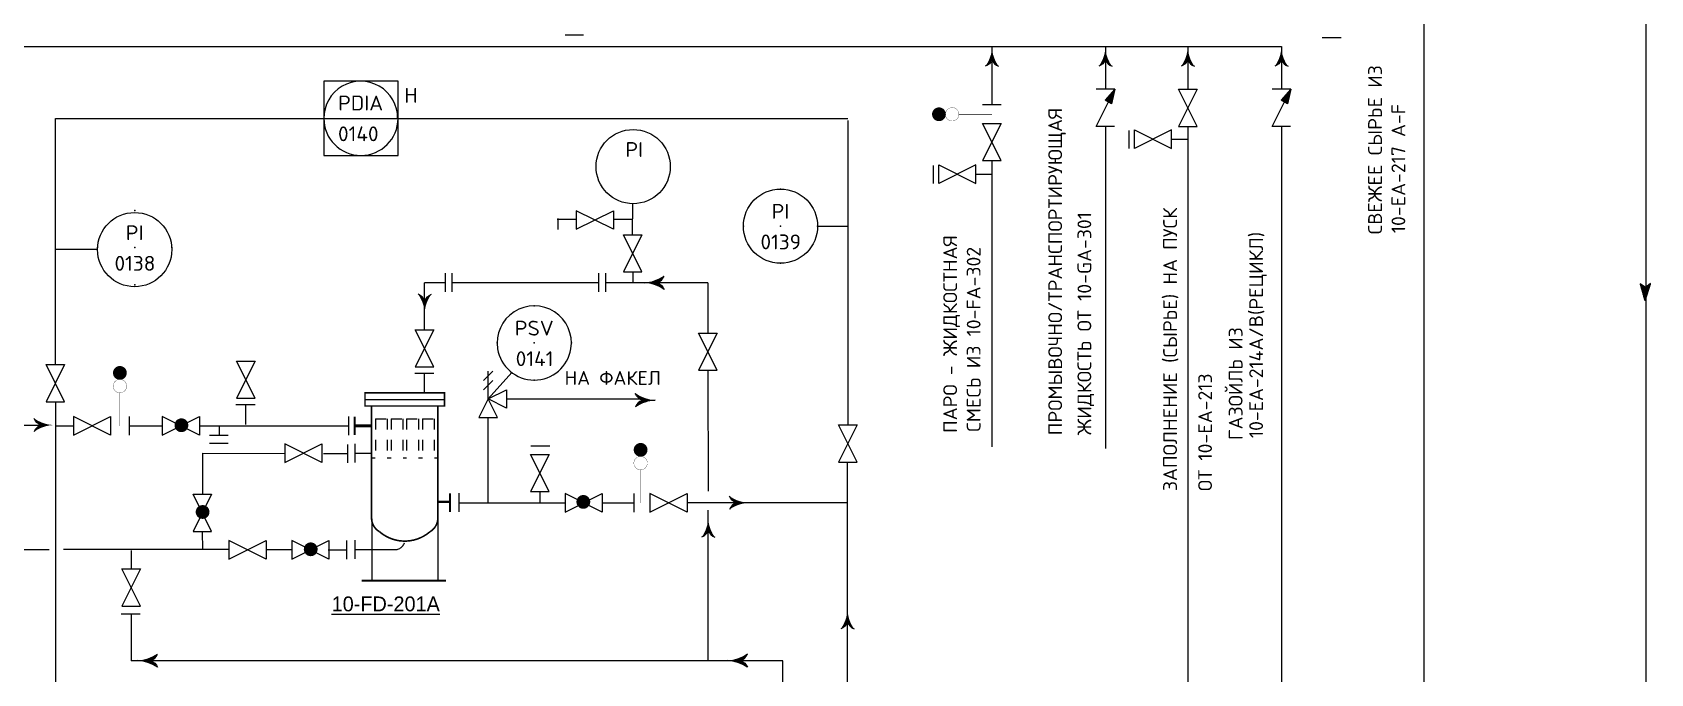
# Model space of a CAD drawing. Extents: x 78 to 490, y 181 to 404.
# Drawn here: x 94.97 to 110.23, y 193.92 to 199.97 of the extents above; entities that cross this region are included whole.
import ezdxf
from ezdxf.enums import TextEntityAlignment as Align

# ---------------------------------------------------------------- set-up
doc = ezdxf.new("R2010")
doc.units = 0
for name, pattern in [('DASH', [0.15625, 0.09375, -0.0625]), ('DASHDOTDOT', [0.3125, 0.125, -0.0625, 0, -0.0625, 0, -0.0625]), ('SDASH', [0.09375, 0.046875, -0.046875])]:
    doc.linetypes.add(name, pattern=pattern)
doc.layers.get('0').update_dxf_attribs({"linetype": 'CONTINUOUS'})
for name, color, linetype in [('1', 2, 'CONTINUOUS'), ('IN-ATTRIBS', 7, 'CONTINUOUS'), ('IN-EQUIPMENT', 7, 'CONTINUOUS'), ('IN-INST-TAP', 7, 'CONTINUOUS'), ('IN-INSTRUMENT', 7, 'SDASH'), ('IN-MAJ-PROC', 7, 'CONTINUOUS'), ('IN-MIN-PROC', 7, 'CONTINUOUS'), ('IN-TEXT', 51, 'CONTINUOUS')]:
    doc.layers.add(name, color=color, linetype=linetype)
doc.styles.add('ATTRIBS', font='SIMPLEX', dxfattribs={"width": 0.8, "height": 0.125})
doc.styles.add('B2', font='AU101S01', dxfattribs={"height": 0.14})
doc.styles.add('NARROW', font='simplex', dxfattribs={"width": 0.75, "height": 0.1})
doc.styles.add('S1', font='simplex.shx')
doc.styles.add('SIMPLEX', font='SIMPLEX.shx')

# ---------------------------------------------------------------- blocks, each defined once
blk = doc.blocks.new('BUBTEXT')
at = {"layer": 'IN-ATTRIBS'}
for p in [(0, 0.25), (-0.25, 0), (0, 0), (0.25, 0), (0, -0.25)]:
    blk.add_point(p, dxfattribs=at)
at = {"layer": 'IN-ATTRIBS', "flags": 1}
for tag, style, width, p in [('IDNUM', 'ATTRIBS', 0.8, (0.009, 0.584)), ('DWGNO', 'ATTRIBS', 0.8, (0.003, 0.447)), ('FILENO', 'ATTRIBS', 0.8, (-0.003, 0.311)), ('LOC', 'ATTRIBS', 0.8, (-0.08, -0.422)), ('SIG', 'ATTRIBS', 0.8, (-0.087, -0.563)), ('INSTALL', 'ATTRIBS', 0.8, (-0.087, -0.699)), ('SERV', 'ATTRIBS', 0.8, (-0.083, -0.838)), ('DATE', 'ATTRIBS', 0.8, (-0.088, -0.969)), ('DES', 'NARROW', 0.75, (-0.087, -1.102)), ('CSYS', 'NARROW', 0.75, (-0.087, -1.243))]:
    blk.add_attdef(tag, text='', height=0.1, dxfattribs=dict(at, style=style, width=width)).set_placement(p, align=Align.CENTER)
at = {"layer": 'IN-ATTRIBS', "style": 'ATTRIBS', "flags": 1}
blk.add_attdef('SYSCDI', text='', height=0.1, dxfattribs=at).set_placement((-0.312, 0.312), align=Align.RIGHT)
at = {"layer": 'IN-ATTRIBS', "style": 'S1'}
for tag, p in [('XT', (0.324, 0.257)), ('A1', (0.323, 0.115)), ('A2', (0.323, -0.035)), ('A3', (0.323, -0.185)), ('RES', (0.323, -0.342))]:
    blk.add_attdef(tag, p, '', height=0.1, dxfattribs=at)
at = {"layer": 'IN-ATTRIBS', "style": 'ATTRIBS'}
blk.add_attdef('SYSCDV', text='', height=0.1, dxfattribs=at).set_placement((-0.312, 0.141), align=Align.RIGHT)
at = {"layer": 'IN-ATTRIBS', "style": 'S1'}
for tag, p in [('INSTTYPE', (0, 0.05)), ('TAGNUM', (0.002, -0.156)), ('MD', (0.402, -0.565)), ('SZ', (0.402, -0.696))]:
    blk.add_attdef(tag, text='', height=0.1, dxfattribs=at).set_placement(p, align=Align.CENTER)

msp = doc.modelspace()

# ---------------------------------------------------------------- hatches: boundary and pattern name
at = {"linetype": 'Continuous'}
h = msp.add_hatch(dxfattribs=at)
h.set_pattern_fill('ANSI31', color=2, scale=0.0001, angle=90, style=0)
h.set_pattern_definition([(135, (615.465737094, -279.01526932), (-8.83883476483e-06, -8.83883476483e-06), [])])
h.paths.add_polyline_path([(105.177, 199.436), (105.147, 199.299), (105.086, 199.334)])
h = msp.add_hatch(dxfattribs=at)
h.set_pattern_fill('ANSI31', color=2, scale=0.0001, angle=90, style=0)
h.set_pattern_definition([(135, (617.1247617, -279.01526932), (-8.83883476483e-06, -8.83883476483e-06), [])])
h.paths.add_polyline_path([(106.836, 199.436), (106.806, 199.299), (106.745, 199.334)])
at = {"layer": 'IN-MAJ-PROC'}
h = msp.add_hatch(dxfattribs=at)
h.set_pattern_fill('ANSI37', color=3, scale=0.0001, style=0)
h.set_pattern_definition([(45, (-79.3390785, -12.25986113), (-0.00022450640303, 0.00022450640303), []), (135, (-79.3390785, -12.25986113), (-0.00022450640303, -0.00022450640303), [])])
edge = h.paths.add_edge_path()
edge.add_line((110.176, 197.442), (110.229, 197.605))
edge.add_line((110.13, 197.602), (110.174, 197.448))
edge.add_line((110.182, 197.567), (110.13, 197.602))
edge.add_line((110.229, 197.605), (110.182, 197.567))

# ---------------------------------------------------------------- linework, layer by layer
at = {"color": 2}
for p, q in [((100.17, 199.947), (99.995, 199.947)), ((105.001, 199.086), (105.177, 199.436)), ((105.177, 199.436), (105.002, 199.436)), ((106.66, 199.086), (106.836, 199.436)), ((106.836, 199.436), (106.661, 199.436)), ((104.107, 199.288), (103.932, 199.288)), ((105.176, 199.086), (105.001, 199.086)), ((106.835, 199.086), (106.66, 199.086)), ((105.314, 198.878), (105.314, 199.046)), ((103.468, 198.549), (103.468, 198.717)), ((99.928, 198.218), (99.928, 198.113)), ((100.633, 197.714), (100.633, 197.609)), ((98.864, 197.701), (98.864, 197.526)), ((98.928, 197.701), (98.928, 197.526)), ((100.31, 197.701), (100.31, 197.526)), ((100.375, 197.701), (100.375, 197.526)), ((98.671, 196.567), (98.671, 196.755)), ((99.225, 196.69), (99.313, 196.777)), ((99.225, 196.602), (99.313, 196.69)), ((99.269, 196.515), (99.269, 196.777)), ((99.269, 196.515), (99.182, 196.34)), ((99.269, 196.515), (99.444, 196.602)), ((99.444, 196.427), (99.269, 196.515)), ((99.357, 196.34), (99.269, 196.515)), ((99.444, 196.602), (99.444, 196.427)), ((95.886, 196.349), (95.886, 196.174)), ((96.986, 196.273), (96.986, 196.46)), ((99.182, 196.34), (99.357, 196.34)), ((99.757, 195.641), (99.757, 195.535))]:
    msp.add_line(p, q, dxfattribs=at)
at = {"color": 2, "linetype": 'Continuous'}
for p, q in [((107.133, 199.924), (107.312, 199.924)), ((105.177, 199.436), (105.086, 199.334)), ((105.177, 199.436), (105.147, 199.299)), ((106.836, 199.436), (106.745, 199.334)), ((106.836, 199.436), (106.806, 199.299)), ((105.147, 199.299), (105.086, 199.334)), ((106.806, 199.299), (106.745, 199.334)), ((99.921, 198.212), (100.101, 198.212)), ((100.454, 198.212), (100.634, 198.212)), ((96.642, 196.175), (96.82, 196.175)), ((96.642, 196.098), (96.82, 196.098)), ((99.674, 196.072), (99.853, 196.072)), ((95.811, 194.487), (95.99, 194.487))]:
    msp.add_line(p, q, dxfattribs=at)
at = {"color": 5, "linetype": 'Continuous'}
for p, q in [((105.089, 199.84), (105.089, 199.436)), ((105.865, 199.84), (105.865, 199.436)), ((105.865, 199.84), (105.865, 199.436)), ((105.089, 199.086), (105.089, 196.048)), ((105.865, 199.086), (105.865, 187.772)), ((105.713, 198.965), (105.865, 198.965)), ((103.868, 198.636), (104.02, 198.636)), ((98.671, 197.168), (98.67, 197.612)), ((98.864, 197.612), (98.67, 197.612)), ((100.31, 197.612), (98.928, 197.612)), ((101.342, 197.612), (100.375, 197.612)), ((101.342, 197.612), (101.342, 197.136)), ((101.342, 196.782), (101.343, 195.646)), ((99.444, 196.515), (100.721, 196.515)), ((99.269, 195.535), (99.269, 196.34)), ((96.577, 196.003), (96.577, 195.616)), ((96.577, 196.003), (97.353, 196.002)), ((97.717, 196.002), (97.945, 196.001)), ((101.342, 195.465), (101.342, 194.046)), ((96.575, 195.266), (96.577, 195.095)), ((95.132, 195.093), (93.692, 195.093)), ((96.194, 195.095), (95.267, 195.095)), ((96.827, 195.094), (96.194, 195.095)), ((97.419, 195.093), (97.177, 195.093)), ((97.761, 195.092), (97.936, 195.091)), ((95.906, 194.481), (95.906, 194.046)), ((102.047, 194.045), (95.906, 194.046)), ((102.034, 190.275), (102.047, 194.046))]:
    msp.add_line(p, q, dxfattribs=at)
at = {"color": 3, "linetype": 'Continuous'}
msp.add_line((106.748, 199.337), (106.748, 199.332), dxfattribs=at)
at = {"linetype": 'Continuous'}
msp.add_line((97.721, 199.162), (98.421, 199.162), dxfattribs=at)
at = {"color": 7, "linetype": 'Continuous'}
for p, q in [((100.63, 198.357), (100.629, 198.069)), ((99.493, 196.765), (99.269, 196.515))]:
    msp.add_line(p, q, dxfattribs=at)
at = {"color": 7, "linetype": 'DASH'}
for p, q in [((98.208, 196.328), (98.319, 196.328)), ((98.208, 196.328), (98.208, 195.957)), ((98.319, 196.328), (98.319, 195.957)), ((98.356, 196.328), (98.356, 195.957)), ((98.356, 196.328), (98.467, 196.328)), ((98.467, 196.328), (98.467, 195.957)), ((98.502, 196.328), (98.613, 196.328)), ((98.502, 196.328), (98.502, 195.957)), ((98.613, 196.328), (98.613, 195.957)), ((98.651, 196.328), (98.651, 195.957)), ((98.651, 196.328), (98.762, 196.328)), ((98.762, 196.328), (98.762, 195.957)), ((98.206, 195.957), (98.171, 195.957)), ((98.356, 195.957), (98.319, 195.957)), ((98.502, 195.957), (98.468, 195.957)), ((98.651, 195.957), (98.613, 195.957)), ((98.802, 195.957), (98.764, 195.957))]:
    msp.add_line(p, q, dxfattribs=at)
at = {"color": 6, "linetype": 'Continuous'}
for p, q in [((98.173, 195.384), (98.173, 194.802)), ((98.795, 195.407), (98.795, 194.802))]:
    msp.add_line(p, q, dxfattribs=at)
at = {"color": 6, "linetype": 'DASH'}
msp.add_line((98.171, 195.096), (98.171, 195.096), dxfattribs=at)
at = {"color": 5, "linetype": 'Continuous'}
for points in [[(105.089, 199.715, -0.206864), (105.027, 199.653)], [(105.089, 199.715, 0.206864), (105.152, 199.653)], [(105.865, 199.715, -0.206864), (105.803, 199.653)], [(105.865, 199.715, 0.206864), (105.928, 199.653)], [(100.741, 197.611, 0.150368), (100.928, 197.674)], [(100.866, 197.611, 0.206864), (100.928, 197.674)], [(100.866, 197.611, -0.206864), (100.928, 197.549)], [(98.672, 197.44, 0.206864), (98.61, 197.503)], [(98.672, 197.44, -0.206864), (98.735, 197.503)], [(100.721, 196.503, -0.206864), (100.658, 196.566)], [(100.721, 196.503, 0.206864), (100.658, 196.441)], [(100.846, 196.503, 0.150368), (100.658, 196.441)], [(101.345, 195.273, -0.206864), (101.283, 195.211)], [(101.345, 195.273, 0.206864), (101.408, 195.211)], [(95.965, 194.047, 0.150368), (96.153, 194.109)], [(96.09, 194.047, 0.206864), (96.153, 194.109)], [(101.526, 194.047, 0.150368), (101.714, 194.11)], [(101.651, 194.047, 0.206864), (101.714, 194.11)], [(96.09, 194.047, -0.206864), (96.153, 193.984)], [(101.651, 194.047, -0.206864), (101.714, 193.985)]]:
    msp.add_lwpolyline(points, format="xyb", dxfattribs=at)
for points in [[(98.421, 199.108), (98.421, 199.512), (97.721, 199.512), (97.721, 199.108)], [(97.721, 199.108), (97.721, 198.812), (98.421, 198.812), (98.421, 199.108)]]:
    msp.add_lwpolyline(points)
at = {"color": 2}
for points in [[(105.953, 199.086), (105.778, 199.436), (105.953, 199.436), (105.778, 199.086)], [(104.107, 198.763), (103.932, 199.113), (104.107, 199.113), (103.932, 198.763)], [(105.713, 199.053), (105.363, 198.878), (105.363, 199.053), (105.713, 198.878)], [(103.868, 198.724), (103.518, 198.549), (103.518, 198.724), (103.868, 198.549)], [(100.101, 198.116), (100.451, 198.291), (100.451, 198.116), (100.101, 198.291)], [(100.72, 197.714), (100.545, 198.064), (100.72, 198.064), (100.545, 197.714)], [(95.361, 196.174), (95.711, 196.349), (95.711, 196.174), (95.361, 196.349)], [(96.198, 196.174), (96.548, 196.349), (96.548, 196.174), (96.198, 196.349)], [(102.749, 195.92), (102.574, 196.27), (102.749, 196.27), (102.574, 195.92)], [(97.353, 195.917), (97.703, 196.092), (97.703, 195.917), (97.353, 196.092)], [(99.845, 195.641), (99.67, 195.991), (99.845, 195.991), (99.67, 195.641)], [(96.663, 195.266), (96.488, 195.616), (96.663, 195.616), (96.488, 195.266)], [(99.995, 195.448), (100.345, 195.623), (100.345, 195.448), (99.995, 195.623)], [(100.795, 195.448), (101.145, 195.623), (101.145, 195.448), (100.795, 195.623)], [(96.827, 195.004), (97.177, 195.179), (97.177, 195.004), (96.827, 195.179)], [(95.992, 194.562), (95.817, 194.912), (95.992, 194.912), (95.817, 194.562)]]:
    msp.add_lwpolyline(points, close=True, dxfattribs=at)
for points, const_width in [([(103.52, 199.168, 1), (103.52, 199.233, 1)], 0.065), ([(103.645, 199.137, 1), (103.645, 199.264, 1)], 0.0025), ([(95.766, 196.761, 1), (95.831, 196.761, 1)], 0.065), ([(95.735, 196.636, 1), (95.862, 196.636, 1)], 0.0025), ([(96.346, 196.267, 1), (96.411, 196.267, 1)], 0.065), ([(100.675, 196.035, 1), (100.74, 196.035, 1)], 0.065), ([(100.644, 195.91, 1), (100.771, 195.91, 1)], 0.0025), ([(100.135, 195.544, 1), (100.2, 195.544, 1)], 0.065), ([(96.546, 195.449, 1), (96.611, 195.449, 1)], 0.065), ([(97.565, 195.097, 1), (97.63, 195.097, 1)], 0.065)]:
    msp.add_lwpolyline(points, format="xyb", close=True, dxfattribs=dict(at, const_width=const_width))
at = {"color": 2, "const_width": 0.005}
for points in [[(103.707, 199.2), (104.02, 199.2)], [(95.798, 196.574), (95.798, 196.261)], [(100.707, 195.848), (100.707, 195.535)]]:
    msp.add_lwpolyline(points, dxfattribs=at)
at = {"color": 6, "linetype": 'Continuous', "const_width": 0.02}
for points in [[(98.8, 195.545), (98.911, 195.545)], [(98.079, 194.802), (98.874, 194.802)]]:
    msp.add_lwpolyline(points, dxfattribs=at)
for centre in [(100.637, 198.707), (102.026, 198.145), (95.938, 197.924)]:
    msp.add_circle(centre, 0.35)
for centre, radius, start, end in [((98.069, 199.164), 0.348, 359.6296, 180.3704), ((98.071, 199.162), 0.35, 180, 0), ((99.705, 197.043), 0.35, 351.1529, 188.8471), ((99.705, 197.043), 0.35, 188.8471, 351.1529)]:
    msp.add_arc(centre, radius, start, end)
at = {"color": 5, "linetype": 'Continuous'}
for centre, start, end in [((100.733, 197.275), 54.4623, 88.6678), ((100.853, 196.839), 234.4623, 268.6678), ((95.957, 193.711), 54.4623, 88.6678), ((101.518, 193.711), 54.4623, 88.6678)]:
    msp.add_arc(centre, 0.336, start, end, dxfattribs=at)
at = {"color": 6, "linetype": 'DASHDOTDOT'}
msp.add_arc((98.394, 195.186), 0.0911, 264.1361, 352.8597, dxfattribs=at)
at = {"color": 5, "linetype": 'Continuous'}
for points in [[(105.065, 199.723), (105.058, 199.671), (105.048, 199.687), (105.043, 199.661)], [(105.078, 199.761), (105.07, 199.684), (105.065, 199.723), (105.058, 199.671)], [(105.086, 199.8), (105.081, 199.699), (105.078, 199.761), (105.07, 199.684)], [(105.089, 199.84), (105.089, 199.715), (105.086, 199.8), (105.081, 199.699)], [(105.089, 199.84), (105.089, 199.715), (105.092, 199.8), (105.097, 199.699)], [(105.092, 199.8), (105.097, 199.699), (105.1, 199.761), (105.108, 199.684)], [(105.1, 199.761), (105.108, 199.684), (105.113, 199.723), (105.121, 199.671)], [(105.113, 199.723), (105.121, 199.671), (105.13, 199.687), (105.135, 199.661)], [(105.841, 199.723), (105.834, 199.671), (105.824, 199.687), (105.819, 199.661)], [(105.854, 199.761), (105.847, 199.684), (105.841, 199.723), (105.834, 199.671)], [(105.862, 199.8), (105.857, 199.699), (105.854, 199.761), (105.847, 199.684)], [(105.865, 199.84), (105.865, 199.715), (105.862, 199.8), (105.857, 199.699)], [(105.865, 199.84), (105.865, 199.715), (105.869, 199.8), (105.874, 199.699)], [(105.869, 199.8), (105.874, 199.699), (105.877, 199.761), (105.884, 199.684)], [(105.877, 199.761), (105.884, 199.684), (105.89, 199.723), (105.897, 199.671)], [(105.89, 199.723), (105.897, 199.671), (105.907, 199.687), (105.912, 199.661)], [(105.048, 199.687), (105.043, 199.661), (105.027, 199.653)], [(105.13, 199.687), (105.135, 199.661), (105.152, 199.653)], [(105.824, 199.687), (105.819, 199.661), (105.803, 199.653)], [(105.907, 199.687), (105.912, 199.661), (105.928, 199.653)], [(100.741, 197.611), (100.866, 197.611), (100.781, 197.614), (100.882, 197.619)], [(100.741, 197.611), (100.866, 197.611), (100.781, 197.608), (100.882, 197.603)], [(100.781, 197.614), (100.882, 197.619), (100.82, 197.622), (100.897, 197.63)], [(100.781, 197.608), (100.882, 197.603), (100.82, 197.6), (100.897, 197.592)], [(100.82, 197.622), (100.897, 197.63), (100.858, 197.635), (100.91, 197.643)], [(100.82, 197.6), (100.897, 197.592), (100.858, 197.587), (100.91, 197.58)], [(100.858, 197.635), (100.91, 197.643), (100.894, 197.652), (100.92, 197.657)], [(100.858, 197.587), (100.91, 197.58), (100.894, 197.57), (100.92, 197.565)], [(100.894, 197.652), (100.92, 197.657), (100.928, 197.674)], [(100.894, 197.57), (100.92, 197.565), (100.928, 197.549)], [(98.631, 197.469), (98.626, 197.495), (98.61, 197.503)], [(98.648, 197.433), (98.641, 197.484), (98.631, 197.469), (98.626, 197.495)], [(98.661, 197.395), (98.653, 197.471), (98.648, 197.433), (98.641, 197.484)], [(98.669, 197.355), (98.664, 197.457), (98.661, 197.395), (98.653, 197.471)], [(98.672, 197.315), (98.672, 197.44), (98.669, 197.355), (98.664, 197.457)], [(98.672, 197.315), (98.672, 197.44), (98.675, 197.355), (98.68, 197.457)], [(98.675, 197.355), (98.68, 197.457), (98.683, 197.395), (98.691, 197.471)], [(98.683, 197.395), (98.691, 197.471), (98.696, 197.433), (98.704, 197.484)], [(98.696, 197.433), (98.704, 197.484), (98.713, 197.469), (98.718, 197.495)], [(98.713, 197.469), (98.718, 197.495), (98.735, 197.503)], [(100.692, 196.544), (100.666, 196.549), (100.658, 196.566)], [(100.728, 196.527), (100.677, 196.535), (100.692, 196.544), (100.666, 196.549)], [(100.766, 196.515), (100.69, 196.522), (100.728, 196.527), (100.677, 196.535)], [(100.766, 196.492), (100.69, 196.485), (100.728, 196.479), (100.677, 196.472)], [(100.806, 196.507), (100.704, 196.511), (100.766, 196.515), (100.69, 196.522)], [(100.806, 196.5), (100.704, 196.495), (100.766, 196.492), (100.69, 196.485)], [(100.846, 196.503), (100.721, 196.503), (100.806, 196.507), (100.704, 196.511)], [(100.846, 196.503), (100.721, 196.503), (100.806, 196.5), (100.704, 196.495)], [(100.692, 196.462), (100.666, 196.457), (100.658, 196.441)], [(100.728, 196.479), (100.677, 196.472), (100.692, 196.462), (100.666, 196.457)], [(101.321, 195.281), (101.314, 195.229), (101.304, 195.244), (101.299, 195.219)], [(101.334, 195.319), (101.326, 195.242), (101.321, 195.281), (101.314, 195.229)], [(101.342, 195.358), (101.337, 195.257), (101.334, 195.319), (101.326, 195.242)], [(101.345, 195.398), (101.345, 195.273), (101.342, 195.358), (101.337, 195.257)], [(101.345, 195.398), (101.345, 195.273), (101.348, 195.358), (101.353, 195.257)], [(101.348, 195.358), (101.353, 195.257), (101.356, 195.319), (101.364, 195.242)], [(101.356, 195.319), (101.364, 195.242), (101.369, 195.281), (101.377, 195.229)], [(101.369, 195.281), (101.377, 195.229), (101.386, 195.244), (101.391, 195.219)], [(101.304, 195.244), (101.299, 195.219), (101.283, 195.211)], [(101.386, 195.244), (101.391, 195.219), (101.408, 195.211)], [(95.965, 194.047), (96.09, 194.047), (96.005, 194.05), (96.106, 194.055)], [(96.005, 194.05), (96.106, 194.055), (96.044, 194.058), (96.121, 194.065)], [(96.044, 194.058), (96.121, 194.065), (96.082, 194.071), (96.134, 194.078)], [(96.082, 194.071), (96.134, 194.078), (96.119, 194.088), (96.145, 194.093)], [(96.119, 194.088), (96.145, 194.093), (96.153, 194.109)], [(101.526, 194.047), (101.651, 194.047), (101.566, 194.05), (101.667, 194.055)], [(101.566, 194.05), (101.667, 194.055), (101.605, 194.058), (101.682, 194.066)], [(101.605, 194.058), (101.682, 194.066), (101.643, 194.071), (101.695, 194.079)], [(101.643, 194.071), (101.695, 194.079), (101.68, 194.088), (101.706, 194.093)], [(101.68, 194.088), (101.706, 194.093), (101.714, 194.11)], [(95.965, 194.047), (96.09, 194.047), (96.005, 194.043), (96.106, 194.038)], [(96.005, 194.043), (96.106, 194.038), (96.044, 194.035), (96.121, 194.028)], [(96.044, 194.035), (96.121, 194.028), (96.082, 194.022), (96.134, 194.015)], [(96.082, 194.022), (96.134, 194.015), (96.119, 194.005), (96.145, 194)], [(96.119, 194.005), (96.145, 194), (96.153, 193.984)], [(101.526, 194.047), (101.651, 194.047), (101.566, 194.044), (101.667, 194.039)], [(101.566, 194.044), (101.667, 194.039), (101.605, 194.036), (101.682, 194.028)], [(101.605, 194.036), (101.682, 194.028), (101.643, 194.023), (101.695, 194.016)], [(101.643, 194.023), (101.695, 194.016), (101.68, 194.006), (101.706, 194.001)], [(101.68, 194.006), (101.706, 194.001), (101.714, 193.985)]]:
    msp.add_solid(points, dxfattribs=at)
at = {"layer": '1', "color": 6}
msp.add_line((98.115, 196.511), (98.859, 196.511), dxfattribs=at)
at = {"layer": 'IN-EQUIPMENT', "color": 7}
for p, q in [((97.953, 196.349), (97.953, 196.174)), ((98.994, 195.625), (98.994, 195.45))]:
    msp.add_line(p, q, dxfattribs=at)
at = {"layer": 'IN-EQUIPMENT', "color": 6}
for p, q in [((97.945, 196.087), (97.945, 195.912)), ((98.012, 196.091), (98.012, 195.916)), ((97.936, 195.179), (97.936, 195.004)), ((98.012, 195.183), (98.012, 195.008))]:
    msp.add_line(p, q, dxfattribs=at)
at = {"layer": 'IN-EQUIPMENT', "color": 2}
msp.add_line((100.645, 195.623), (100.645, 195.448), dxfattribs=at)
at = {"layer": 'IN-EQUIPMENT', "color": 6, "const_width": 0.015}
msp.add_lwpolyline([(98.859, 196.574), (98.109, 196.574), (98.109, 196.449), (98.859, 196.449)], close=True, dxfattribs=at)
at = {"layer": 'IN-EQUIPMENT', "color": 6}
for points, const_width in [([(98.012, 196.349), (98.012, 196.174)], 0.021), ([(98.171, 196.449), (98.171, 195.393)], 0.015), ([(98.796, 195.393), (98.796, 196.449)], 0.015), ([(98.911, 195.625), (98.911, 195.45)], 0.021)]:
    msp.add_lwpolyline(points, dxfattribs=dict(at, const_width=const_width))
at = {"layer": 'IN-EQUIPMENT', "color": 6, "const_width": 0.015}
for points in [[(98.171, 195.393, 0.267949), (98.247, 195.262)], [(98.247, 195.262, 0.370776), (98.721, 195.262)], [(98.721, 195.262, 0.267949), (98.796, 195.393)]]:
    msp.add_lwpolyline(points, format="xyb", dxfattribs=at)
at = {"layer": 'IN-INST-TAP', "color": 7}
for p, q in [((102.376, 198.145), (102.662, 198.145)), ((95.592, 197.924), (95.192, 197.924))]:
    msp.add_line(p, q, dxfattribs=at)
at = {"layer": 'IN-MAJ-PROC', "color": 3}
for p, q in [((108.091, 201.314), (108.091, 187.756)), ((110.184, 200.332), (110.184, 187.59)), ((89.848, 199.84), (106.748, 199.84)), ((104.02, 199.84), (104.02, 199.288)), ((106.748, 199.84), (106.748, 199.436)), ((106.748, 199.086), (106.748, 187.772)), ((104.02, 198.763), (104.02, 196.062)), ((110.13, 197.602), (110.174, 197.448)), ((110.182, 197.567), (110.13, 197.602)), ((110.176, 197.442), (110.229, 197.605)), ((110.229, 197.605), (110.182, 197.567)), ((95.19, 187.84), (95.195, 196.489)), ((91.978, 196.269), (95.081, 196.269)), ((95.195, 196.261), (95.361, 196.261)), ((95.886, 196.261), (96.198, 196.261)), ((96.548, 196.261), (97.95, 196.261)), ((102.654, 195.92), (102.654, 187.033)), ((98.994, 195.535), (99.995, 195.535)), ((100.355, 195.535), (100.645, 195.535)), ((101.145, 195.537), (102.654, 195.537))]:
    msp.add_line(p, q, dxfattribs=at)
at = {"layer": 'IN-MAJ-PROC', "color": 7}
for p, q in [((95.192, 199.162), (97.192, 199.162)), ((95.192, 196.839), (95.192, 199.162)), ((97.192, 199.162), (102.662, 199.162)), ((102.662, 199.143), (102.662, 196.27))]:
    msp.add_line(p, q, dxfattribs=at)
at = {"layer": 'IN-MAJ-PROC', "color": 6}
for p, q in [((98.012, 196.003), (98.171, 196.003)), ((98.012, 195.095), (98.384, 195.095))]:
    msp.add_line(p, q, dxfattribs=at)
at = {"layer": 'IN-MAJ-PROC', "color": 3}
for points in [[(104.02, 199.715, -0.206864), (103.957, 199.653)], [(104.02, 199.715, 0.206864), (104.082, 199.653)], [(106.748, 199.715, -0.206864), (106.686, 199.653)], [(106.748, 199.715, 0.206864), (106.811, 199.653)], [(95.053, 196.269, -0.206864), (94.991, 196.331)], [(95.053, 196.269, 0.206864), (94.991, 196.206)], [(101.609, 195.535, -0.206864), (101.546, 195.598)], [(101.609, 195.535, 0.206864), (101.546, 195.473)], [(102.657, 194.41, -0.206864), (102.595, 194.347)], [(102.657, 194.41, 0.206864), (102.72, 194.347)]]:
    msp.add_lwpolyline(points, format="xyb", dxfattribs=at)
at = {"layer": 'IN-MAJ-PROC', "color": 6, "const_width": 0.03}
msp.add_lwpolyline([(98.012, 196.261), (98.171, 196.261)], dxfattribs=at)
at = {"layer": 'IN-MAJ-PROC', "color": 3}
for points in [[(103.996, 199.723), (103.989, 199.671), (103.979, 199.687), (103.974, 199.661)], [(104.009, 199.761), (104.001, 199.684), (103.996, 199.723), (103.989, 199.671)], [(104.017, 199.8), (104.012, 199.699), (104.009, 199.761), (104.001, 199.684)], [(104.02, 199.84), (104.02, 199.715), (104.017, 199.8), (104.012, 199.699)], [(104.02, 199.84), (104.02, 199.715), (104.023, 199.8), (104.028, 199.699)], [(104.023, 199.8), (104.028, 199.699), (104.031, 199.761), (104.039, 199.684)], [(104.031, 199.761), (104.039, 199.684), (104.044, 199.723), (104.051, 199.671)], [(104.044, 199.723), (104.051, 199.671), (104.061, 199.687), (104.066, 199.661)], [(106.724, 199.723), (106.717, 199.671), (106.707, 199.687), (106.702, 199.661)], [(106.737, 199.761), (106.729, 199.684), (106.724, 199.723), (106.717, 199.671)], [(106.745, 199.8), (106.74, 199.699), (106.737, 199.761), (106.729, 199.684)], [(106.748, 199.84), (106.748, 199.715), (106.745, 199.8), (106.74, 199.699)], [(106.748, 199.84), (106.748, 199.715), (106.751, 199.8), (106.756, 199.699)], [(106.751, 199.8), (106.756, 199.699), (106.759, 199.761), (106.767, 199.684)], [(106.759, 199.761), (106.767, 199.684), (106.772, 199.723), (106.78, 199.671)], [(106.772, 199.723), (106.78, 199.671), (106.789, 199.687), (106.794, 199.661)], [(103.979, 199.687), (103.974, 199.661), (103.957, 199.653)], [(104.061, 199.687), (104.066, 199.661), (104.082, 199.653)], [(106.707, 199.687), (106.702, 199.661), (106.686, 199.653)], [(106.789, 199.687), (106.794, 199.661), (106.811, 199.653)], [(95.025, 196.31), (94.999, 196.315), (94.991, 196.331)], [(95.025, 196.228), (94.999, 196.223), (94.991, 196.206)], [(95.061, 196.293), (95.009, 196.3), (95.025, 196.31), (94.999, 196.315)], [(95.061, 196.245), (95.009, 196.237), (95.025, 196.228), (94.999, 196.223)], [(95.099, 196.28), (95.022, 196.288), (95.061, 196.293), (95.009, 196.3)], [(95.099, 196.258), (95.022, 196.25), (95.061, 196.245), (95.009, 196.237)], [(95.138, 196.272), (95.037, 196.277), (95.099, 196.28), (95.022, 196.288)], [(95.138, 196.266), (95.037, 196.261), (95.099, 196.258), (95.022, 196.25)], [(95.178, 196.269), (95.053, 196.269), (95.138, 196.272), (95.037, 196.277)], [(95.178, 196.269), (95.053, 196.269), (95.138, 196.266), (95.037, 196.261)], [(101.58, 195.577), (101.555, 195.582), (101.546, 195.598)], [(101.617, 195.559), (101.565, 195.567), (101.58, 195.577), (101.555, 195.582)], [(101.58, 195.494), (101.555, 195.489), (101.546, 195.473)], [(101.617, 195.511), (101.565, 195.504), (101.58, 195.494), (101.555, 195.489)], [(101.655, 195.547), (101.578, 195.554), (101.617, 195.559), (101.565, 195.567)], [(101.655, 195.524), (101.578, 195.517), (101.617, 195.511), (101.565, 195.504)], [(101.694, 195.539), (101.593, 195.543), (101.655, 195.547), (101.578, 195.554)], [(101.694, 195.532), (101.593, 195.527), (101.655, 195.524), (101.578, 195.517)], [(101.734, 195.535), (101.609, 195.535), (101.694, 195.539), (101.593, 195.543)], [(101.734, 195.535), (101.609, 195.535), (101.694, 195.532), (101.593, 195.527)], [(102.657, 194.535), (102.657, 194.41), (102.654, 194.495), (102.649, 194.393)], [(102.657, 194.535), (102.657, 194.41), (102.661, 194.495), (102.665, 194.393)], [(102.616, 194.381), (102.611, 194.355), (102.595, 194.347)], [(102.633, 194.417), (102.626, 194.366), (102.616, 194.381), (102.611, 194.355)], [(102.646, 194.455), (102.639, 194.379), (102.633, 194.417), (102.626, 194.366)], [(102.654, 194.495), (102.649, 194.393), (102.646, 194.455), (102.639, 194.379)], [(102.661, 194.495), (102.665, 194.393), (102.669, 194.455), (102.676, 194.379)], [(102.669, 194.455), (102.676, 194.379), (102.681, 194.417), (102.689, 194.366)], [(102.681, 194.417), (102.689, 194.366), (102.698, 194.381), (102.703, 194.355)], [(102.698, 194.381), (102.703, 194.355), (102.72, 194.347)]]:
    msp.add_solid(points, dxfattribs=at)
at = {"layer": 'IN-MIN-PROC', "color": 2}
for p, q in [((98.578, 196.759), (98.757, 196.759)), ((96.893, 196.464), (97.073, 196.464)), ((96.736, 196.261), (96.736, 196.171)), ((95.906, 195.087), (95.906, 194.912))]:
    msp.add_line(p, q, dxfattribs=at)
for points in [[(98.758, 196.818), (98.583, 197.168), (98.758, 197.168), (98.583, 196.818)], [(101.428, 196.786), (101.253, 197.136), (101.428, 197.136), (101.253, 196.786)], [(95.278, 196.489), (95.103, 196.839), (95.278, 196.839), (95.103, 196.489)], [(97.074, 196.523), (96.899, 196.873), (97.074, 196.873), (96.899, 196.523)], [(97.419, 195.005), (97.769, 195.18), (97.769, 195.005), (97.419, 195.18)]]:
    msp.add_lwpolyline(points, close=True, dxfattribs=at)

# ---------------------------------------------------------------- block references
at = {"linetype": 'Continuous', "xscale": 1.4, "yscale": 1.4, "zscale": 1.4}
msp.add_blockref('BUBTEXT', (99.705, 197.043), dxfattribs=at).add_auto_attribs({'INSTTYPE': 'PSV', 'TAGNUM': '0141'})
at = {"layer": 'IN-INSTRUMENT', "color": 7, "xscale": 1.4, "yscale": 1.4, "zscale": 1.4}
for p, values in [((102.026, 198.145), {'INSTTYPE': 'PI', 'TAGNUM': '0139'}), ((95.938, 197.943), {'INSTTYPE': 'PI', 'TAGNUM': '0138'})]:
    msp.add_blockref('BUBTEXT', p, dxfattribs=at).add_auto_attribs(values)

# ---------------------------------------------------------------- texts
at = {"color": 1, "linetype": 'Continuous', "style": 'SIMPLEX'}
for s, p in [('СВЕЖЕЕ СЫРЬЕ ИЗ ', (107.696, 198.068)), ('ПРОМЫВОЧНО/ТРАНСПОРТИРУЮЩАЯ', (104.681, 196.172)), ('10-ЕA-217 A-F', (107.916, 198.079)), ('ЖИДКОСТЬ ОТ 10-GA-301', (104.956, 196.172)), ('ЗАПОЛНЕНИЕ (СЫРЬЕ) НА ПУСК', (105.764, 195.646)), ('ПАРО - ЖИДКОСТНАЯ ', (103.691, 196.194)), ('10-EA-214A/B(РЕЦИКЛ)', (106.575, 196.146)), ('СМЕСЬ ИЗ 10-FA-302', (103.912, 196.205)), ('ГАЗОЙЛЬ ИЗ ', (106.382, 196.127)), ('ОТ 10-ЕА-213', (106.094, 195.646))]:
    msp.add_text(s, height=0.13, rotation=90, dxfattribs=at).set_placement(p)
at = {"linetype": 'Continuous', "style": 'SIMPLEX'}
for s, p in [('H', (98.48, 199.309)), ('PDIA', (97.856, 199.237)), ('0140', (97.855, 198.946)), ('PI', (100.564, 198.798))]:
    msp.add_text(s, height=0.14, dxfattribs=at).set_placement(p)
at = {"color": 1, "linetype": 'Continuous', "style": 'SIMPLEX'}
msp.add_text('НА ФАКЕЛ', height=0.13, dxfattribs=at).set_placement((99.99, 196.648))
at = {"layer": 'IN-TEXT', "color": 4, "style": 'B2'}
msp.add_text('%%U10-FD-201A', height=0.14, dxfattribs=at).set_placement((97.795, 194.512))

doc.saveas('drawing.dxf')
